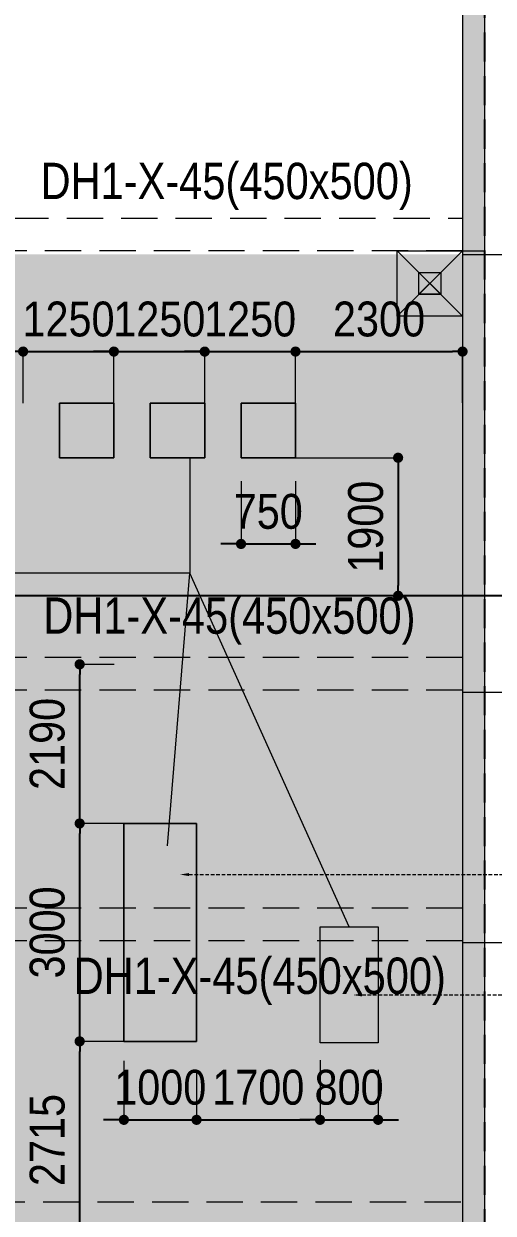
# Model space of a CAD drawing. Header units: millimetres. Extents: x 3718783 to 4027851, y 882487 to 1100782.
# Drawn here: x 3893888 to 3900351, y 932246 to 948620 of the extents above; entities that cross this region are included whole.
import ezdxf
from ezdxf import colors
from ezdxf.entities.mleader import LeaderData, LeaderLine
from ezdxf.enums import TextEntityAlignment as Align
from ezdxf.math import Vec2, Vec3

# ---------------------------------------------------------------- set-up
doc = ezdxf.new("R2010")
doc.units = ezdxf.units.MM
doc.header["$LTSCALE"] = 200
doc.header["$MEASUREMENT"] = 0
for name, pattern in [('CHG_XX_Cot_Ham 1$0$MB_Luoi truc$0$HTT Hidden 21', [3, 2, -1]), ('CHG_XX_Damsan_Ham 1$0$HIDDEN', [0.375, 0.25, -0.125]), ('CHG_XX_Luoi truc$0$MB_Luoi truc$0$Center101', [13, 10, -1, 1, -1]), ('HIDDEN', [0.375, 0.25, -0.125])]:
    doc.linetypes.add(name, pattern=pattern)
doc.layers.get('Defpoints').update_dxf_attribs({"color": 14, "lineweight": 0})
for name, color, linetype, lineweight in [('CHG_XX_Cot_Ham 1$0$Ap0302_PC', 150, 'Continuous', 9), ('CHG_XX_Cot_Ham 1$0$Ap0311_H', 8, 'Continuous', 15), ('CHG_XX_Damsan_Ham 1$0$CHUTO', 51, 'Continuous', 15), ('CHG_XX_Damsan_Ham 1$0$DBAO', 3, 'Continuous', 13), ('CHG_XX_Damsan_Ham 1$0$DGIONG', 4, 'Continuous', 13), ('CHG_XX_Damsan_Ham 1$0$DMo', 254, 'CHG_XX_Damsan_Ham 1$0$HIDDEN', 9), ('CHG_XX_Damsan_Ham 1$0$DTE-MEP-H-SLAB TEXT', 3, 'Continuous', 0), ('CHG_XX_Damsan_Ham 1$0$Star Lo Mo', 5, 'Continuous', 13), ('CHG_XX_Damsan_Ham 1$0$tam cap ram', 8, 'Continuous', 5), ('Dim 200', 1, 'Continuous', 5), ('DMo', 254, 'HIDDEN', 9), ('KTH', 154, 'Continuous', 9), ('STICK', 1, 'Continuous', 9)]:
    doc.layers.add(name, color=color, linetype=linetype, lineweight=lineweight)
for name, color, linetype in [('CHG_XX_Cot_Ham 1$0$MB_Cot ham$0$Concrete Line', 6, 'Continuous'), ('CHG_XX_Cot_Ham 1$0$mb_cot tang 1-3$0$Concrete Line', 6, 'Continuous'), ('CHG_XX_Luoi truc$0$Grid', 34, 'Continuous'), ('CHG_XX_Luoi truc$0$Grid Line', 251, 'CHG_XX_Luoi truc$0$MB_Luoi truc$0$Center101'), ('mb_cot tang 1-3$0$Concrete Line', 6, 'Continuous'), ('TEXT P X', 1, 'Continuous')]:
    doc.layers.add(name, color=color, linetype=linetype)
doc.styles.add('CHG_XX_Damsan_Ham 1$0$MB Ham 1$0$DTE-VN', font='vn_vni.shx', dxfattribs={"width": 0.6})
doc.styles.add('CHG_XX_Damsan_Ham 1$0$MB Ham 1$0$VNI-HelveC', font='VHELVCN_0.TTF')
doc.styles.add('CHG_XX_Luoi truc$0$MB_Luoi truc$0$Grid A-F$0$VNI-HelveCB', font='VHELVCB_0.TTF')
doc.styles.add('MB_Luoi truc$0$Arial_C', font='arial.ttf', dxfattribs={"width": 0.85})
doc.styles.add('TTP-HelCon', font='VHELVCN_0.TTF')
doc.dimstyles.new('200', dxfattribs={"dimscale": 200, "dimtxt": 2.4, "dimasz": 0.7, "dimexe": 0.0003, "dimexo": 0, "dimgap": 1, "dimtad": 1, "dimdec": 0, "dimzin": 12, "dimdsep": 46, "dimtxsty": 'MB_Luoi truc$0$Arial_C', "dimblk": 'MB_Luoi truc$0$_Dot', "dimcen": 0.5, "dimclrd": 256, "dimclre": 8, "dimclrt": 1, "dimadec": 0, "dimazin": 0, "dimtfac": 1, "dimtdec": 0, "dimtix": 1, "dimtmove": 2, "dimatfit": 3, "dimldrblk": 'MB_Luoi truc$0$HTT Arrow 30', "dimfxl": 1, "dimtolj": 1, "dimtzin": 0, "dimlwe": -1, "dimarcsym": 0})
doc.dimstyles.new('TTP-100', dxfattribs={"dimscale": 100, "dimtxt": 5, "dimasz": 1, "dimexe": 1, "dimexo": 0, "dimgap": 0.09, "dimtad": 0, "dimdec": 4, "dimrnd": 1, "dimdsep": 46, "dimtxsty": 'TTP-HelCon', "dimblk": 'Stick', "dimcen": 0.09, "dimdle": 1.5, "dimclrd": 256, "dimclre": 256, "dimclrt": 7, "dimadec": 0, "dimazin": 0, "dimtfac": 1, "dimtdec": 4, "dimtix": 1, "dimtmove": 0, "dimatfit": 3, "dimfxl": 1, "dimtvp": 1, "dimtolj": 1, "dimtzin": 0, "dimlwd": -1, "dimlwe": -1, "dimarcsym": 1})

# ---------------------------------------------------------------- blocks, each defined once
blk = doc.blocks.new('*U403')
at = {"layer": 'CHG_XX_Luoi truc$0$Grid Line'}
blk.add_line((0, 0), (0, 438), dxfattribs=at)
at = {"layer": 'CHG_XX_Luoi truc$0$Grid', "lineweight": -2, "style": 'CHG_XX_Luoi truc$0$MB_Luoi truc$0$Grid A-F$0$VNI-HelveCB'}
for tag, p in [('GRIDSUB', (0, 447)), ('GRID', (0, -9))]:
    blk.add_attdef(tag, text='', height=5, dxfattribs=at).set_placement(p, align=Align.MIDDLE)
blk = doc.blocks.new('CHG_XX_Luoi truc')
at = {"layer": 'CHG_XX_Luoi truc$0$Grid', "xscale": 300.0000000000013, "yscale": 300.0000000000013, "zscale": 300.0000000000013, "rotation": 90}
blk.add_blockref('*U403', (110702.9190684836, 22699.99999999988), dxfattribs=at)
blk = doc.blocks.new('CHG_XX_Cot_Ham 1')
at = {"layer": 'CHG_XX_Cot_Ham 1$0$Ap0311_H'}
h = blk.add_hatch(color=256, dxfattribs=at)
h.dxf.hatch_style = 1
h.paths.add_polyline_path([(99639.23287841771, 163399.9999999999), (-10900, 163399.9999999999), (-10900, 85450), (-300, 85450), (-300, 84049.99999999988), (32350, 84049.99999999988), (32350, -9000.000000000233), (103575.5055492506, -9000.000000000233), (106050.0000002426, -6022.008228120976), (106050.0000002426, 158254.2985184443)])
h.paths.add_polyline_path([(99533.72504615784, 163099.9999999999), (105750.0000002426, 158110.4106680002), (105750.0000330645, 90450.00000661294), (105650.0000330645, 90450.0000066126), (105650.000000366, 90450.00000590149), (105750.000000366, 90450.00000590149), (105750.0000002426, 13849.99905764812), (105750.0000002426, 13825.85800000001), (105750.0000002426, -5913.634390204097), (103434.7329451139, -8700.000000000466), (93600, -8700), (32650, -8700), (32650, 84350), (0, 84349.99999999988), (0, 85750), (-10600, 85750), (-10600, 163099.9999999999), (93600, 163099.9999999999)], flags=16)
at = {"layer": 'CHG_XX_Cot_Ham 1$0$Ap0302_PC'}
blk.add_lwpolyline([(32350, 84049.99999999965), (-300, 84049.99999999965), (-300, 85449.99999999977), (-10900, 85449.99999999977), (-10900, 163399.9999999999), (99639.23287841771, 163399.9999999999), (106050.0000002426, 158254.2985184441), (106050.0000002426, -6022.008228121209), (103575.5055492506, -9000.000000000466), (32350, -9000.000000000466)], close=True, dxfattribs=at)
blk.add_lwpolyline([(105750.0000002426, 90443.985), (105750.0000002426, -5913.634390204097), (103434.7329451139, -8700.000000000466), (32650, -8700.000000000466), (32650, 84349.99999999965), (0, 84349.99999999965), (0, 85749.99999999977), (-10600, 85749.99999999977), (-10600, 163099.9999999999), (99533.72504615784, 163099.9999999999), (105750.0000002426, 158110.410668), (105750.0000002426, 127475.935)], dxfattribs=at)
at = {"layer": 'CHG_XX_Cot_Ham 1$0$MB_Cot ham$0$Concrete Line', "linetype": 'CHG_XX_Cot_Ham 1$0$MB_Luoi truc$0$HTT Hidden 21'}
blk.add_lwpolyline([(99639.23287841771, 163399.9999999999), (106050.0000001197, 158254.298518543), (106050.0000001197, -6022.008228269173), (103575.5055492502, -9000.000000000233), (32350, -9000.000000000233), (32350, 84049.99999999965), (-300, 84049.99999999965), (-300, 85449.99999999977), (-10900, 85449.99999999977), (-10900, 163399.9999999999)], close=True, dxfattribs=at)
at = {"layer": 'CHG_XX_Cot_Ham 1$0$mb_cot tang 1-3$0$Concrete Line'}
blk.add_blockref('CHG_XX_Luoi truc', (0, 0), dxfattribs=at)
blk = doc.blocks.new('CHG_XX_Damsan_Ham 1$0$ArchStaire')
at = {"layer": 'CHG_XX_Damsan_Ham 1$0$tam cap ram'}
for p, q in [((88699.973412261, -115699.6157697978, -1.827837921394194e-09), (87950.13394722194, -115699.6157697978, -1.827837921394194e-09)), ((87950.13394722194, -115699.6157697978, -1.827837921394194e-09), (87950.13394722194, -116449.317912024, -1.827837921394194e-09)), ((88699.973412261, -116449.317912024, -1.827837921394194e-09), (88699.973412261, -115699.6157697978, -1.827837921394194e-09)), ((89949.973412261, -115699.6157697978, -1.827837921394194e-09), (89200.13394722191, -115699.6157697978, -1.827837921394194e-09)), ((89200.13394722191, -115699.6157697978, -1.827837921394194e-09), (89200.13394722191, -116449.317912024, -1.827837921394194e-09)), ((89949.973412261, -116449.317912024, -1.827837921394194e-09), (89949.973412261, -115699.6157697978, -1.827837921394194e-09)), ((91199.97341226102, -115699.6157697978, -1.827837921394194e-09), (90450.13394722194, -115699.6157697978, -1.827837921394194e-09)), ((90450.13394722194, -115699.6157697978, -1.827837921394194e-09), (90450.13394722194, -116449.317912024, -1.827837921394194e-09)), ((91199.97341226102, -116449.317912024, -1.827837921394194e-09), (91199.97341226102, -115699.6157697978, -1.827837921394194e-09)), ((87950.13394722194, -116449.317912024, -1.827837921394194e-09), (88699.973412261, -116449.317912024, -1.827837921394194e-09)), ((89200.13394722191, -116449.317912024, -1.827837921394194e-09), (89949.973412261, -116449.317912024, -1.827837921394194e-09)), ((90450.13394722194, -116449.317912024, -1.827837921394194e-09), (91199.97341226102, -116449.317912024, -1.827837921394194e-09))]:
    blk.add_line(p, q, dxfattribs=at)
for points in [[(88837.77011508975, -124484.5962917382), (89837.77011508975, -124484.5962917382), (89837.77011508975, -121484.5962917382), (88837.77011508975, -121484.5962917382)], [(91537.77011508975, -122906.7813409862), (92337.77011508975, -122906.7813409862), (92337.77011508975, -124506.7813409862), (91537.77011508975, -124506.7813409862)]]:
    blk.add_lwpolyline(points, close=True, dxfattribs=at)
at = {"layer": 'CHG_XX_Damsan_Ham 1$0$tam cap ram', "style": 'CHG_XX_Damsan_Ham 1$0$MB Ham 1$0$VNI-HelveC'}
blk.add_attdef('OPENING', text='', height=100, dxfattribs=at).set_placement((65549.99839084085, -45776.93334411657), align=Align.MIDDLE_CENTER)
blk = doc.blocks.new('Stick')
at = {"layer": 'STICK'}
h = blk.add_hatch(color=256, dxfattribs=at)
edge = h.paths.add_edge_path()
edge.add_line((0.3, 0.5000000000000001), (-0.5000000000000002, -0.2999999999999999))
edge.add_arc((-0.4000000000000002, -0.4), 0.1414213562373096, 135, 315)
edge.add_line((-0.3000000000000002, -0.5000000000000001), (0.5000000000000001, 0.3))
edge.add_arc((0.4000000000000001, 0.4000000000000001), 0.1414213562373095, 314.9999999999999, 494.9999999999999)
blk.add_line((1, 0), (-1, 1.224646799147353e-16), dxfattribs=at)
blk.add_lwpolyline([(0.3, 0.5000000000000001), (-0.5000000000000002, -0.3, 0.9999999999999999), (-0.3000000000000002, -0.5000000000000001), (0.5000000000000001, 0.3, 0.9999999999999999), (0.3000000000000002, 0.5000000000000002, 0.9999999999999999)], format="xyb", dxfattribs=at)
blk = doc.blocks.new('MB_Luoi truc$0$_Dot')
at = {"color": 0, "linetype": 'ByBlock', "lineweight": -2}
blk.add_line((-0.5, 0), (-1, 0), dxfattribs=at)
at = {"color": 0, "linetype": 'ByBlock', "const_width": 0.5}
blk.add_lwpolyline([(-0.25, 0, 1), (0.25, 0, 1)], format="xyb", close=True, dxfattribs=at)
blk = doc.blocks.new('*D140')
at = {"layer": 'Defpoints', "color": 0, "transparency": 16777216}
for p in [(3895128.626041447, 944107.1888712617, -1.827837921394194e-09), (3893878.626041447, 943396.0950223971, -3.655675842788387e-09), (3895128.626041447, 943396.0950223965, -3.655675842788387e-09)]:
    blk.add_point(p, dxfattribs=at)
at = {"layer": 'Dim 200', "lineweight": -2, "transparency": 16777216}
for p, q in [((3893738.626041447, 944107.1888712617, -1.827837921394194e-09), (3893598.626041447, 944107.1888712617, -1.827837921394194e-09)), ((3893878.626041447, 944107.1888712617, -1.827837921394194e-09), (3895128.626041447, 944107.1888712617, -1.827837921394194e-09)), ((3895268.626041447, 944107.1888712617, -1.827837921394194e-09), (3895408.626041447, 944107.1888712617, -1.827837921394194e-09))]:
    blk.add_line(p, q, dxfattribs=at)
at = {"layer": 'Dim 200', "color": 8, "transparency": 16777216}
for p, q in [((3893878.626041447, 943396.0950223971, -1.827837921394194e-09), (3893878.626041447, 944107.2488712617, -1.827837921394194e-09)), ((3895128.626041447, 943396.0950223965, -1.827837921394194e-09), (3895128.626041447, 944107.2488712617, -1.827837921394194e-09))]:
    blk.add_line(p, q, dxfattribs=at)
at = {"layer": 'Dim 200', "lineweight": -2, "transparency": 16777216, "xscale": 140, "yscale": 140, "zscale": 140}
blk.add_blockref('MB_Luoi truc$0$_Dot', (3893878.626041447, 944107.1888712617, -1.827837921394194e-09), dxfattribs=at)
at = {"layer": 'Dim 200', "lineweight": -2, "transparency": 16777216, "xscale": 140, "yscale": 140, "zscale": 140, "rotation": 180}
blk.add_blockref('MB_Luoi truc$0$_Dot', (3895128.626041447, 944107.1888712617, -1.827837921394194e-09), dxfattribs=at)
at = {"layer": 'Dim 200', "color": 1, "transparency": 16777216, "insert": (3894503.626041447, 944552.263905368, -1.827837921394194e-09), "char_height": 480, "attachment_point": 5, "style": 'MB_Luoi truc$0$Arial_C'}
blk.add_mtext('\\A1;1250', dxfattribs=at)
blk = doc.blocks.new('MB_Luoi truc$0$HTT Arrow 30')
blk.add_hatch(color=256).paths.add_polyline_path([(-2.5, 0.3750000000000002), (-2.5, -0.3749999999999998), (0, 0)])
at = {"color": 0, "linetype": 'ByBlock', "lineweight": -2}
for p, q in [((0, 0), (-2.5, 0.3750000000000002)), ((-2.5, -0.3749999999999998), (-2.5, 0.3750000000000002)), ((0, 0), (-2.5, -0.3749999999999998))]:
    blk.add_line(p, q, dxfattribs=at)
blk = doc.blocks.new('*D141')
at = {"layer": 'Defpoints', "color": 0, "transparency": 16777216}
for p in [(3896378.626041447, 944107.1888712617, -1.827837921394194e-09), (3895128.626041447, 943396.0950223965, -3.655675842788387e-09), (3896378.626041447, 943396.0950223963, -3.655675842788387e-09)]:
    blk.add_point(p, dxfattribs=at)
at = {"layer": 'Dim 200', "lineweight": -2, "transparency": 16777216}
for p, q in [((3894988.626041447, 944107.1888712617, -1.827837921394194e-09), (3894848.626041447, 944107.1888712617, -1.827837921394194e-09)), ((3895128.626041447, 944107.1888712617, -1.827837921394194e-09), (3896378.626041447, 944107.1888712617, -1.827837921394194e-09)), ((3896518.626041447, 944107.1888712617, -1.827837921394194e-09), (3896658.626041447, 944107.1888712617, -1.827837921394194e-09))]:
    blk.add_line(p, q, dxfattribs=at)
at = {"layer": 'Dim 200', "color": 8, "transparency": 16777216}
for p, q in [((3895128.626041447, 943396.0950223965, -1.827837921394194e-09), (3895128.626041447, 944107.2488712617, -1.827837921394194e-09)), ((3896378.626041447, 943396.0950223963, -1.827837921394194e-09), (3896378.626041447, 944107.2488712617, -1.827837921394194e-09))]:
    blk.add_line(p, q, dxfattribs=at)
at = {"layer": 'Dim 200', "lineweight": -2, "transparency": 16777216, "xscale": 140, "yscale": 140, "zscale": 140}
blk.add_blockref('MB_Luoi truc$0$_Dot', (3895128.626041447, 944107.1888712617, -1.827837921394194e-09), dxfattribs=at)
at = {"layer": 'Dim 200', "lineweight": -2, "transparency": 16777216, "xscale": 140, "yscale": 140, "zscale": 140, "rotation": 180}
blk.add_blockref('MB_Luoi truc$0$_Dot', (3896378.626041447, 944107.1888712617, -1.827837921394194e-09), dxfattribs=at)
at = {"layer": 'Dim 200', "color": 1, "transparency": 16777216, "insert": (3895753.626041447, 944552.263905368, -1.827837921394194e-09), "char_height": 480, "attachment_point": 5, "style": 'MB_Luoi truc$0$Arial_C'}
blk.add_mtext('\\A1;1250', dxfattribs=at)
blk = doc.blocks.new('*D142')
at = {"layer": 'Defpoints', "color": 0, "transparency": 16777216}
for p in [(3897628.626041447, 944107.1888712617, -1.827837921394194e-09), (3896378.626041447, 943396.0950223963, -3.655675842788387e-09), (3897628.626041447, 943396.0950223962, -3.655675842788387e-09)]:
    blk.add_point(p, dxfattribs=at)
at = {"layer": 'Dim 200', "lineweight": -2, "transparency": 16777216}
for p, q in [((3896238.626041447, 944107.1888712617, -1.827837921394194e-09), (3896098.626041447, 944107.1888712617, -1.827837921394194e-09)), ((3896378.626041447, 944107.1888712617, -1.827837921394194e-09), (3897628.626041447, 944107.1888712617, -1.827837921394194e-09)), ((3897768.626041447, 944107.1888712617, -1.827837921394194e-09), (3897908.626041447, 944107.1888712617, -1.827837921394194e-09))]:
    blk.add_line(p, q, dxfattribs=at)
at = {"layer": 'Dim 200', "color": 8, "transparency": 16777216}
for p, q in [((3896378.626041447, 943396.0950223963, -1.827837921394194e-09), (3896378.626041447, 944107.2488712617, -1.827837921394194e-09)), ((3897628.626041447, 943396.0950223962, -1.827837921394194e-09), (3897628.626041447, 944107.2488712617, -1.827837921394194e-09))]:
    blk.add_line(p, q, dxfattribs=at)
at = {"layer": 'Dim 200', "lineweight": -2, "transparency": 16777216, "xscale": 140, "yscale": 140, "zscale": 140}
blk.add_blockref('MB_Luoi truc$0$_Dot', (3896378.626041447, 944107.1888712617, -1.827837921394194e-09), dxfattribs=at)
at = {"layer": 'Dim 200', "lineweight": -2, "transparency": 16777216, "xscale": 140, "yscale": 140, "zscale": 140, "rotation": 180}
blk.add_blockref('MB_Luoi truc$0$_Dot', (3897628.626041447, 944107.1888712617, -1.827837921394194e-09), dxfattribs=at)
at = {"layer": 'Dim 200', "color": 1, "transparency": 16777216, "insert": (3897003.626041447, 944552.263905368, -1.827837921394194e-09), "char_height": 480, "attachment_point": 5, "style": 'MB_Luoi truc$0$Arial_C'}
blk.add_mtext('\\A1;1250', dxfattribs=at)
blk = doc.blocks.new('*D143')
at = {"layer": 'Defpoints', "color": 0, "transparency": 16777216}
for p in [(3899928.651020262, 944107.1888712617, -1.827837921394194e-09), (3897628.626041447, 943396.0950223962, -3.655675842788387e-09), (3899928.651020262, 943401.3258712617)]:
    blk.add_point(p, dxfattribs=at)
at = {"layer": 'Dim 200', "color": 8, "transparency": 16777216}
for p, q in [((3897628.626041447, 943396.0950223962, -1.827837921394194e-09), (3897628.626041447, 944107.2488712617, -1.827837921394194e-09)), ((3899928.651020262, 943401.3258712617, -1.827837921394194e-09), (3899928.651020262, 944107.2488712617, -1.827837921394194e-09))]:
    blk.add_line(p, q, dxfattribs=at)
at = {"layer": 'Dim 200', "lineweight": -2, "transparency": 16777216}
blk.add_line((3897768.626041447, 944107.1888712617, -1.827837921394194e-09), (3899788.651020262, 944107.1888712617, -1.827837921394194e-09), dxfattribs=at)
at = {"layer": 'Dim 200', "lineweight": -2, "transparency": 16777216, "xscale": 140, "yscale": 140, "zscale": 140, "rotation": 180}
blk.add_blockref('MB_Luoi truc$0$_Dot', (3897628.626041447, 944107.1888712617, -1.827837921394194e-09), dxfattribs=at)
at = {"layer": 'Dim 200', "lineweight": -2, "transparency": 16777216, "xscale": 140, "yscale": 140, "zscale": 140}
blk.add_blockref('MB_Luoi truc$0$_Dot', (3899928.651020262, 944107.1888712617, -1.827837921394194e-09), dxfattribs=at)
at = {"layer": 'Dim 200', "color": 1, "transparency": 16777216, "insert": (3898778.638530855, 944552.4276161457, -1.827837921394194e-09), "char_height": 480, "attachment_point": 5, "style": 'MB_Luoi truc$0$Arial_C'}
blk.add_mtext('\\A1;2300', dxfattribs=at)
blk = doc.blocks.new('*D144')
at = {"layer": 'Defpoints', "color": 0, "transparency": 16777216}
for p in [(3897628.626041449, 942646.0032664537, -1.827837921394194e-09), (3898114.442500002, 940745.7107921955), (3899041.326000005, 940745.7107921955)]:
    blk.add_point(p, dxfattribs=at)
at = {"layer": 'Dim 200', "color": 8, "transparency": 16777216}
for p, q in [((3897628.626041449, 942646.0032664537), (3899041.386000006, 942646.0032664537)), ((3898114.442500002, 940745.7107921955), (3899041.386000006, 940745.7107921955))]:
    blk.add_line(p, q, dxfattribs=at)
at = {"layer": 'Dim 200', "lineweight": -2, "transparency": 16777216}
blk.add_line((3899041.326000005, 942506.0032664537), (3899041.326000005, 940885.7107921955), dxfattribs=at)
at = {"layer": 'Dim 200', "lineweight": -2, "transparency": 16777216, "xscale": 140, "yscale": 140, "zscale": 140}
for p, rotation in [((3899041.326000005, 942646.0032664537), 90), ((3899041.326000005, 940745.7107921955), 270)]:
    blk.add_blockref('MB_Luoi truc$0$_Dot', p, dxfattribs=dict(at, rotation=rotation))
at = {"layer": 'Dim 200', "color": 1, "transparency": 16777216, "insert": (3898596.250965898, 941695.8570293233), "char_height": 480, "attachment_point": 5, "rotation": 90, "style": 'MB_Luoi truc$0$Arial_C'}
blk.add_mtext('\\A1;1900', dxfattribs=at)
blk = doc.blocks.new('*D145')
at = {"layer": 'Defpoints', "color": 0, "transparency": 16777216}
for p in [(3895266.422744276, 934343.246502338), (3896266.422744276, 934221.5439587192), (3896266.422744276, 933531.3938905065)]:
    blk.add_point(p, dxfattribs=at)
at = {"layer": 'Dim 200', "color": 8, "transparency": 16777216}
for p, q in [((3895266.422744276, 934343.246502338), (3895266.422744276, 933531.3338905064)), ((3896266.422744276, 934221.5439587192), (3896266.422744276, 933531.3338905064))]:
    blk.add_line(p, q, dxfattribs=at)
at = {"layer": 'Dim 200', "lineweight": -2, "transparency": 16777216}
for p, q in [((3895126.422744276, 933531.3938905065), (3894986.422744276, 933531.3938905065)), ((3895266.422744276, 933531.3938905065), (3896266.422744276, 933531.3938905065)), ((3896406.422744276, 933531.3938905065), (3896546.422744276, 933531.3938905065))]:
    blk.add_line(p, q, dxfattribs=at)
at = {"layer": 'Dim 200', "lineweight": -2, "transparency": 16777216, "xscale": 140, "yscale": 140, "zscale": 140}
blk.add_blockref('MB_Luoi truc$0$_Dot', (3895266.422744276, 933531.3938905065), dxfattribs=at)
at = {"layer": 'Dim 200', "lineweight": -2, "transparency": 16777216, "xscale": 140, "yscale": 140, "zscale": 140, "rotation": 180}
blk.add_blockref('MB_Luoi truc$0$_Dot', (3896266.422744276, 933531.3938905065), dxfattribs=at)
at = {"layer": 'Dim 200', "color": 1, "transparency": 16777216, "insert": (3895766.422744276, 933976.4689246129), "char_height": 480, "attachment_point": 5, "style": 'MB_Luoi truc$0$Arial_C'}
blk.add_mtext('\\A1;1000', dxfattribs=at)
blk = doc.blocks.new('*D146')
at = {"layer": 'Defpoints', "color": 0, "transparency": 16777216}
for p in [(3894657.194500008, 934611.1145004572), (3895266.422744278, 934611.1145004572), (3895133.965611152, 931895.7107887283)]:
    blk.add_point(p, dxfattribs=at)
at = {"layer": 'Dim 200', "color": 8, "transparency": 16777216}
for p, q in [((3895266.422744278, 934611.1145004572), (3894657.134500008, 934611.1145004572)), ((3895133.965611152, 931895.7107887283), (3894657.134500008, 931895.7107887283))]:
    blk.add_line(p, q, dxfattribs=at)
at = {"layer": 'Dim 200', "lineweight": -2, "transparency": 16777216}
blk.add_line((3894657.194500008, 932035.7107887283), (3894657.194500008, 934471.1145004572), dxfattribs=at)
at = {"layer": 'Dim 200', "lineweight": -2, "transparency": 16777216, "xscale": 140, "yscale": 140, "zscale": 140}
for p, rotation in [((3894657.194500008, 934611.1145004572), 90), ((3894657.194500008, 931895.7107887283), 270)]:
    blk.add_blockref('MB_Luoi truc$0$_Dot', p, dxfattribs=dict(at, rotation=rotation))
at = {"layer": 'Dim 200', "color": 1, "transparency": 16777216, "insert": (3894212.119465901, 933253.4126445914), "char_height": 480, "attachment_point": 5, "rotation": 90, "style": 'MB_Luoi truc$0$Arial_C'}
blk.add_mtext('\\A1;2715', dxfattribs=at)
blk = doc.blocks.new('*D147')
at = {"layer": 'Defpoints', "color": 0, "transparency": 16777216}
for p in [(3894657.194500008, 937611.1145004572), (3895266.422744278, 937611.1145004572), (3895266.422744278, 934611.1145004572)]:
    blk.add_point(p, dxfattribs=at)
at = {"layer": 'Dim 200', "color": 8, "transparency": 16777216}
for p, q in [((3895266.422744278, 937611.1145004572), (3894657.134500008, 937611.1145004572)), ((3895266.422744278, 934611.1145004572), (3894657.134500008, 934611.1145004572))]:
    blk.add_line(p, q, dxfattribs=at)
at = {"layer": 'Dim 200', "lineweight": -2, "transparency": 16777216}
blk.add_line((3894657.194500008, 934751.1145004572), (3894657.194500008, 937471.1145004572), dxfattribs=at)
at = {"layer": 'Dim 200', "lineweight": -2, "transparency": 16777216, "xscale": 140, "yscale": 140, "zscale": 140}
for p, rotation in [((3894657.194500008, 937611.1145004572), 90), ((3894657.194500008, 934611.1145004572), 270)]:
    blk.add_blockref('MB_Luoi truc$0$_Dot', p, dxfattribs=dict(at, rotation=rotation))
at = {"layer": 'Dim 200', "color": 1, "transparency": 16777216, "insert": (3894211.955755123, 936111.1145004559), "char_height": 480, "attachment_point": 5, "rotation": 90, "style": 'MB_Luoi truc$0$Arial_C'}
blk.add_mtext('\\A1;3000', dxfattribs=at)
blk = doc.blocks.new('*D148')
at = {"layer": 'Defpoints', "color": 0, "transparency": 16777216}
for p in [(3894657.194500006, 939801.5367045478), (3895133.965611152, 939801.5367045478), (3895266.422744278, 937611.1145004572)]:
    blk.add_point(p, dxfattribs=at)
at = {"layer": 'Dim 200', "color": 8, "transparency": 16777216}
for p, q in [((3895133.965611152, 939801.5367045478), (3894657.134500006, 939801.5367045478)), ((3895266.422744278, 937611.1145004572), (3894657.134500006, 937611.1145004572))]:
    blk.add_line(p, q, dxfattribs=at)
at = {"layer": 'Dim 200', "lineweight": -2, "transparency": 16777216}
blk.add_line((3894657.194500006, 937751.1145004572), (3894657.194500006, 939661.5367045478), dxfattribs=at)
at = {"layer": 'Dim 200', "lineweight": -2, "transparency": 16777216, "xscale": 140, "yscale": 140, "zscale": 140}
for p, rotation in [((3894657.194500006, 939801.5367045478), 90), ((3894657.194500006, 937611.1145004572), 270)]:
    blk.add_blockref('MB_Luoi truc$0$_Dot', p, dxfattribs=dict(at, rotation=rotation))
at = {"layer": 'Dim 200', "color": 1, "transparency": 16777216, "insert": (3894212.119465899, 938706.3256025012), "char_height": 480, "attachment_point": 5, "rotation": 90, "style": 'MB_Luoi truc$0$Arial_C'}
blk.add_mtext('\\A1;2190', dxfattribs=at)
blk = doc.blocks.new('*D149')
at = {"layer": 'Defpoints', "color": 0, "transparency": 16777216}
for p in [(3896878.786576408, 942324.3587066473, -1.827837921394194e-09), (3897628.626041447, 942324.3587066473, -1.827837921394194e-09), (3897628.626041447, 941459.2538114558)]:
    blk.add_point(p, dxfattribs=at)
at = {"layer": 'Dim 200', "color": 8, "transparency": 16777216}
for p, q in [((3896878.786576408, 942324.3587066473), (3896878.786576408, 941459.1938114557)), ((3897628.626041447, 942324.3587066473), (3897628.626041447, 941459.1938114557))]:
    blk.add_line(p, q, dxfattribs=at)
at = {"layer": 'Dim 200', "lineweight": -2, "transparency": 16777216}
for p, q in [((3896738.786576408, 941459.2538114558), (3896598.786576408, 941459.2538114558)), ((3896878.786576408, 941459.2538114558), (3897628.626041447, 941459.2538114558)), ((3897768.626041447, 941459.2538114558), (3897908.626041447, 941459.2538114558))]:
    blk.add_line(p, q, dxfattribs=at)
at = {"layer": 'Dim 200', "lineweight": -2, "transparency": 16777216, "xscale": 140, "yscale": 140, "zscale": 140}
blk.add_blockref('MB_Luoi truc$0$_Dot', (3896878.786576408, 941459.2538114558), dxfattribs=at)
at = {"layer": 'Dim 200', "lineweight": -2, "transparency": 16777216, "xscale": 140, "yscale": 140, "zscale": 140, "rotation": 180}
blk.add_blockref('MB_Luoi truc$0$_Dot', (3897628.626041447, 941459.2538114558), dxfattribs=at)
at = {"layer": 'Dim 200', "color": 1, "transparency": 16777216, "insert": (3897253.706308928, 941904.3288455622), "char_height": 480, "attachment_point": 5, "style": 'MB_Luoi truc$0$Arial_C'}
blk.add_mtext('\\A1;750', dxfattribs=at)
blk = doc.blocks.new('*D238')
at = {"layer": 'Defpoints', "color": 0, "transparency": 16777216}
for p in [(3899928.64745009, 935970.7110376204), (3902033.916500004, 935970.7110376204), (3899928.649072892, 931895.7098498445)]:
    blk.add_point(p, dxfattribs=at)
at = {"layer": 'Dim 200', "color": 8, "transparency": 16777216}
for p, q in [((3899928.64745009, 935970.7110376204), (3902033.976500004, 935970.7110376204)), ((3899928.649072892, 931895.7098498445), (3902033.976500004, 931895.7098498445))]:
    blk.add_line(p, q, dxfattribs=at)
at = {"layer": 'Dim 200', "lineweight": -2, "transparency": 16777216}
blk.add_line((3902033.916500004, 932035.7098498445), (3902033.916500004, 935830.7110376204), dxfattribs=at)
at = {"layer": 'Dim 200', "lineweight": -2, "transparency": 16777216, "xscale": 140, "yscale": 140, "zscale": 140}
for p, rotation in [((3902033.916500004, 935970.7110376204), 90), ((3902033.916500004, 931895.7098498445), 270)]:
    blk.add_blockref('MB_Luoi truc$0$_Dot', p, dxfattribs=dict(at, rotation=rotation))
at = {"layer": 'Dim 200', "color": 1, "transparency": 16777216, "insert": (3901588.841465896, 933933.2104437312), "char_height": 480, "attachment_point": 5, "rotation": 90, "style": 'MB_Luoi truc$0$Arial_C'}
blk.add_mtext('\\A1;4075', dxfattribs=at)
blk = doc.blocks.new('*D239')
at = {"layer": 'Defpoints', "color": 0, "transparency": 16777216}
for p in [(3899928.651020265, 939420.7110376204), (3902033.916500004, 939420.7110376204), (3899928.64745009, 935970.7110376204)]:
    blk.add_point(p, dxfattribs=at)
at = {"layer": 'Dim 200', "color": 8, "transparency": 16777216}
for p, q in [((3899928.651020265, 939420.7110376204), (3902033.976500004, 939420.7110376204)), ((3899928.64745009, 935970.7110376204), (3902033.976500004, 935970.7110376204))]:
    blk.add_line(p, q, dxfattribs=at)
at = {"layer": 'Dim 200', "lineweight": -2, "transparency": 16777216}
blk.add_line((3902033.916500004, 936110.7110376204), (3902033.916500004, 939280.7110376204), dxfattribs=at)
at = {"layer": 'Dim 200', "lineweight": -2, "transparency": 16777216, "xscale": 140, "yscale": 140, "zscale": 140}
for p, rotation in [((3902033.916500004, 939420.7110376204), 90), ((3902033.916500004, 935970.7110376204), 270)]:
    blk.add_blockref('MB_Luoi truc$0$_Dot', p, dxfattribs=dict(at, rotation=rotation))
at = {"layer": 'Dim 200', "color": 1, "transparency": 16777216, "insert": (3901588.677755119, 937695.7110376192), "char_height": 480, "attachment_point": 5, "rotation": 90, "style": 'MB_Luoi truc$0$Arial_C'}
blk.add_mtext('\\A1;3450', dxfattribs=at)
blk = doc.blocks.new('*D240')
at = {"layer": 'Defpoints', "color": 0, "transparency": 16777216}
for p in [(3899928.651020264, 940745.7107921955), (3902033.916500004, 940745.7107921955), (3899928.651020265, 939420.7110376204)]:
    blk.add_point(p, dxfattribs=at)
at = {"layer": 'Dim 200', "lineweight": -2, "transparency": 16777216}
for p, q in [((3902033.916500004, 940885.7107921955), (3902033.916500004, 941025.7107921955)), ((3902033.916500004, 939420.7110376204), (3902033.916500004, 940745.7107921955)), ((3902033.916500004, 939280.7110376204), (3902033.916500004, 939140.7110376204))]:
    blk.add_line(p, q, dxfattribs=at)
at = {"layer": 'Dim 200', "color": 8, "transparency": 16777216}
for p, q in [((3899928.651020264, 940745.7107921955), (3902033.976500004, 940745.7107921955)), ((3899928.651020265, 939420.7110376204), (3902033.976500004, 939420.7110376204))]:
    blk.add_line(p, q, dxfattribs=at)
at = {"layer": 'Dim 200', "lineweight": -2, "transparency": 16777216, "xscale": 140, "yscale": 140, "zscale": 140}
for p, rotation in [((3902033.916500004, 940745.7107921955), 270), ((3902033.916500004, 939420.7110376204), 90)]:
    blk.add_blockref('MB_Luoi truc$0$_Dot', p, dxfattribs=dict(at, rotation=rotation))
at = {"layer": 'Dim 200', "color": 1, "transparency": 16777216, "insert": (3901588.677755119, 940083.2109149067), "char_height": 480, "attachment_point": 5, "rotation": 90, "style": 'MB_Luoi truc$0$Arial_C'}
blk.add_mtext('\\A1;1325', dxfattribs=at)
blk = doc.blocks.new('*D241')
at = {"layer": 'Defpoints', "color": 0, "transparency": 16777216}
for p in [(3899928.651020265, 945445.710651995), (3902033.916500004, 945445.710651995), (3899928.651020264, 940745.7107921955)]:
    blk.add_point(p, dxfattribs=at)
at = {"layer": 'Dim 200', "color": 8, "transparency": 16777216}
for p, q in [((3899928.651020265, 945445.710651995), (3902033.976500004, 945445.710651995)), ((3899928.651020264, 940745.7107921955), (3902033.976500004, 940745.7107921955))]:
    blk.add_line(p, q, dxfattribs=at)
at = {"layer": 'Dim 200', "lineweight": -2, "transparency": 16777216}
blk.add_line((3902033.916500004, 940885.7107921955), (3902033.916500004, 945305.710651995), dxfattribs=at)
at = {"layer": 'Dim 200', "lineweight": -2, "transparency": 16777216, "xscale": 140, "yscale": 140, "zscale": 140}
for p, rotation in [((3902033.916500004, 945445.710651995), 90), ((3902033.916500004, 940745.7107921955), 270)]:
    blk.add_blockref('MB_Luoi truc$0$_Dot', p, dxfattribs=dict(at, rotation=rotation))
at = {"layer": 'Dim 200', "color": 1, "transparency": 16777216, "insert": (3901588.841465896, 943095.7107220939), "char_height": 480, "attachment_point": 5, "rotation": 90, "style": 'MB_Luoi truc$0$Arial_C'}
blk.add_mtext('\\A1;4700', dxfattribs=at)
blk = doc.blocks.new('*D242')
at = {"layer": 'Defpoints', "color": 0, "transparency": 16777216}
for p in [(3899928.651020264, 950395.7107914197), (3902033.916500004, 950395.7107914197), (3899928.651020265, 945445.710651995)]:
    blk.add_point(p, dxfattribs=at)
at = {"layer": 'Dim 200', "color": 8, "transparency": 16777216}
for p, q in [((3899928.651020264, 950395.7107914197), (3902033.976500004, 950395.7107914197)), ((3899928.651020265, 945445.710651995), (3902033.976500004, 945445.710651995))]:
    blk.add_line(p, q, dxfattribs=at)
at = {"layer": 'Dim 200', "lineweight": -2, "transparency": 16777216}
blk.add_line((3902033.916500004, 945585.710651995), (3902033.916500004, 950255.7107914197), dxfattribs=at)
at = {"layer": 'Dim 200', "lineweight": -2, "transparency": 16777216, "xscale": 140, "yscale": 140, "zscale": 140}
for p, rotation in [((3902033.916500004, 950395.7107914197), 90), ((3902033.916500004, 945445.710651995), 270)]:
    blk.add_blockref('MB_Luoi truc$0$_Dot', p, dxfattribs=dict(at, rotation=rotation))
at = {"layer": 'Dim 200', "color": 1, "transparency": 16777216, "insert": (3901588.841465896, 947920.710721706), "char_height": 480, "attachment_point": 5, "rotation": 90, "style": 'MB_Luoi truc$0$Arial_C'}
blk.add_mtext('\\A1;4950', dxfattribs=at)
blk = doc.blocks.new('*D329')
at = {"layer": 'Defpoints', "color": 0, "transparency": 16777216}
for p in [(3897966.422744276, 934354.0440530947), (3896266.422744276, 934221.5439587192), (3897966.422744276, 933531.3938905065)]:
    blk.add_point(p, dxfattribs=at)
at = {"layer": 'Dim 200', "color": 8, "transparency": 16777216}
for p, q in [((3897966.422744276, 934354.0440530947), (3897966.422744276, 933531.3338905064)), ((3896266.422744276, 934221.5439587192), (3896266.422744276, 933531.3338905064))]:
    blk.add_line(p, q, dxfattribs=at)
at = {"layer": 'Dim 200', "lineweight": -2, "transparency": 16777216}
blk.add_line((3896406.422744276, 933531.3938905065), (3897826.422744276, 933531.3938905065), dxfattribs=at)
at = {"layer": 'Dim 200', "lineweight": -2, "transparency": 16777216, "xscale": 140, "yscale": 140, "zscale": 140, "rotation": 180}
blk.add_blockref('MB_Luoi truc$0$_Dot', (3896266.422744276, 933531.3938905065), dxfattribs=at)
at = {"layer": 'Dim 200', "lineweight": -2, "transparency": 16777216, "xscale": 140, "yscale": 140, "zscale": 140}
blk.add_blockref('MB_Luoi truc$0$_Dot', (3897966.422744276, 933531.3938905065), dxfattribs=at)
at = {"layer": 'Dim 200', "color": 1, "transparency": 16777216, "insert": (3897116.422744276, 933976.4689246129), "char_height": 480, "attachment_point": 5, "style": 'MB_Luoi truc$0$Arial_C'}
blk.add_mtext('\\A1;1700', dxfattribs=at)
blk = doc.blocks.new('*D330')
at = {"layer": 'Defpoints', "color": 0, "transparency": 16777216}
for p in [(3897966.422744276, 934354.0440530947), (3898766.422744276, 934221.5439587192), (3898766.422744276, 933531.3938905065)]:
    blk.add_point(p, dxfattribs=at)
at = {"layer": 'Dim 200', "color": 8, "transparency": 16777216}
for p, q in [((3897966.422744276, 934354.0440530947), (3897966.422744276, 933531.3338905064)), ((3898766.422744276, 934221.5439587192), (3898766.422744276, 933531.3338905064))]:
    blk.add_line(p, q, dxfattribs=at)
at = {"layer": 'Dim 200', "lineweight": -2, "transparency": 16777216}
for p, q in [((3897826.422744276, 933531.3938905065), (3897686.422744276, 933531.3938905065)), ((3897966.422744276, 933531.3938905065), (3898766.422744276, 933531.3938905065)), ((3898906.422744276, 933531.3938905065), (3899046.422744276, 933531.3938905065))]:
    blk.add_line(p, q, dxfattribs=at)
at = {"layer": 'Dim 200', "lineweight": -2, "transparency": 16777216, "xscale": 140, "yscale": 140, "zscale": 140}
blk.add_blockref('MB_Luoi truc$0$_Dot', (3897966.422744276, 933531.3938905065), dxfattribs=at)
at = {"layer": 'Dim 200', "lineweight": -2, "transparency": 16777216, "xscale": 140, "yscale": 140, "zscale": 140, "rotation": 180}
blk.add_blockref('MB_Luoi truc$0$_Dot', (3898766.422744276, 933531.3938905065), dxfattribs=at)
at = {"layer": 'Dim 200', "color": 1, "transparency": 16777216, "insert": (3898366.422744276, 933976.4689246129), "char_height": 480, "attachment_point": 5, "style": 'MB_Luoi truc$0$Arial_C'}
blk.add_mtext('\\A1;800', dxfattribs=at)
blk = doc.blocks.new('CHG_XX_Damsan_Ham 1', base_point=(3089255.944806738, -609981.0114495861))
at = {"layer": 'CHG_XX_Damsan_Ham 1$0$DMo'}
h = blk.add_hatch(dxfattribs=at)
h.set_pattern_fill('AR-SAND', color=256, scale=300)
h.set_pattern_definition([(37.50000000000001, (-3786254.532038029, -697000.4074213798), (-18.89800743288245, 578.0471307039476), [0, -456, 0, -510, 0, -487.5]), (7.499999999999999, (-3786254.532038029, -697000.4074213798), (530.9330115803182, 846.6438195689221), [0, -246, 0, -411.0000000000001, 0, -157.5]), (327.5, (-3786623.532038029, -697000.4074213798), (934.2425585254485, 1.697716061089483), [0, -150, 0, -540, 0, -705]), (317.5, (-3786623.532038029, -697000.4074213798), (901.8379813716881, 263.3026694802748), [0, -75, 0, -354, 0, -405])])
h.paths.add_polyline_path([(87200.24120300263, 27400.00005365617), (105749.868646407, 27400.00005365617), (105750.0000002421, 13849.99905764882), (93599.76115624094, 13849.99999999988), (93599.7611556258, 12550.00000042596), (87200.24120345106, 12549.99999957299)])
at = {"layer": 'CHG_XX_Damsan_Ham 1$0$DBAO'}
blk.add_line((106049.9964300678, 48847.50886543316), (106049.9964300678, 27449.99999999942), dxfattribs=at)
blk.add_lwpolyline([(-10900.00357017526, 85449.99999999977), (-10900.00357017526, 163399.9999999999), (99639.22930824244, 163399.9999999999), (106049.9964300678, 158249.9999999999), (106049.9964300678, -6022.00822812051), (103575.5019790754, -9000.000000000116), (32349.99642982474, -9000.000000000116), (32349.99642982474, 84049.99999999988), (-300, 84049.99999999988), (-300, 85449.99999999977), (-10900.00357017526, 85449.99999999977)], dxfattribs=at)
at = {"layer": 'CHG_XX_Damsan_Ham 1$0$DBAO', "elevation": -1.827837921394194e-09}
for points in [[(100200.1355563877, 25350.38423020142), (100949.9750214266, 25350.38423020142), (100949.9750214266, 24600.2924742584), (100200.1355563877, 24600.2924742584)], [(101450.1355563877, 25350.38423020119), (102199.9750214266, 25350.38423020119), (102199.9750214266, 24600.29247425817), (101450.1355563877, 24600.29247425817)], [(102700.1355563882, 25350.38423020107), (103449.975021427, 25350.38423020107), (103449.975021427, 24600.29247425805), (102700.1355563882, 24600.29247425805)]]:
    blk.add_lwpolyline(points, close=True, dxfattribs=at)
at = {"layer": 'CHG_XX_Damsan_Ham 1$0$DMo', "ltscale": 10}
for p, q in [((99550.00000011967, 27900.00012001849), (105749.9964300678, 27900.00012001849)), ((105749.9964300678, 27449.99985979951), (99549.99838413624, 27449.99998938642)), ((105648.7834348171, 27449.99999999942), (106049.9964300678, 27449.99999999942)), ((105749.9964300678, 21849.99985979998), (99549.99898339715, 21849.99998938665)), ((105749.9964300678, 21400.0002454248), (99549.99903155118, 21400.00024542492)), ((105749.9964300678, 18399.99985979951), (99549.9993525846, 18399.9999893863)), ((105749.9964300678, 17950.0002454248), (99549.99940073956, 17950.00024542492)), ((105725.0000002426, 14349.99999653245), (99524.99978597835, 14349.99999653245))]:
    blk.add_line(p, q, dxfattribs=at)
at = {"layer": 'CHG_XX_Damsan_Ham 1$0$DTE-MEP-H-SLAB TEXT'}
for points in [[(102087.7717242556, 19565.40370826161), (102087.7717242556, 16565.40370826161), (101087.7717242556, 16565.40370826161), (101087.7717242556, 19565.40370826161)], [(104587.7717242556, 18143.21865901368), (104587.7717242556, 16543.21865901368), (103787.7717242556, 16543.21865901368), (103787.7717242556, 18143.21865901368)]]:
    blk.add_lwpolyline(points, close=True, dxfattribs=at)
at = {"layer": 'CHG_XX_Damsan_Ham 1$0$Star Lo Mo'}
for p, q in [((104850.0000002426, 26549.99999999942), (105750.0000002426, 27449.99999999942)), ((104850.0000002426, 27449.99999999953), (105750.0000002426, 26549.99999999953))]:
    blk.add_line(p, q, dxfattribs=at)
for points in [[(104850.0000002426, 27449.99999999942), (105750.0000002426, 27449.99999999942), (105750.0000002426, 26549.99999999942), (104850.0000002426, 26549.99999999942)], [(105150.0000002431, 27150.2601910017), (105450.5203822469, 27150.2601910017), (105450.5203822469, 26849.73980899737), (105150.0000002431, 26849.73980899737)], [(105150.0000002426, 27149.99999999942), (105450.5203822465, 27149.99999999942), (105450.5203822465, 26849.47961799521), (105150.0000002426, 26849.47961799521)]]:
    blk.add_lwpolyline(points, close=True, dxfattribs=at)
for points in [[(105150.0000002431, 26849.73980899737), (105450.0000002431, 27150.2601910017)], [(105150.0000002431, 27150.2601910017), (105450.5203822469, 26849.73980899737)]]:
    blk.add_lwpolyline(points, dxfattribs=at)
at = {"layer": 'CHG_XX_Damsan_Ham 1$0$CHUTO'}
blk.add_blockref('CHG_XX_Damsan_Ham 1$0$ArchStaire', (12250, 141049.9999999999), dxfattribs=at)
at = {"layer": 'CHG_XX_Damsan_Ham 1$0$DGIONG'}
blk.add_blockref('CHG_XX_Cot_Ham 1', (0, 0), dxfattribs=at)
at = {"layer": 'Defpoints', "ltscale": 0.5}
ml = blk.add_multileader_mtext('Standard', dxfattribs=at)
ml.set_content('MOÙNG MAÙY BÔM CHÖÕA CHAÙY BAÈNG BEÂ TOÂNG CAO 300mm \\PTROÏNG LÖÔÏNG BÔM 1000kg', color=256, style='CHG_XX_Damsan_Ham 1$0$MB Ham 1$0$DTE-VN')
ml.set_leader_properties()
ml.build(insert=Vec2(0, 0))
ml.multileader.update_dxf_attribs({"text_right_attachment_type": 6, "dogleg_length": 0.36, "arrow_head_size": 125})
ctx = ml.context
ctx.base_point, ctx.char_height, ctx.arrow_head_size, ctx.landing_gap_size, ctx.plane_origin = Vec3(110767.8691079981, 18861.84964519629), 250, 125, 0.09, Vec3(104241.4294235569, 18861.84964519629)
ctx.right_attachment = 6
notes = []
notes.append((ctx, [(0, (1, 1, 0), (110767.5091079981, 18861.84964519629), (1, 0), 0.36, [(0, [(101858.907516133, 18861.84964519629)], 0, [])])]))
ctx.mtext.insert, ctx.mtext.flow_direction = Vec3(110767.9591079981, 19028.51631186294), 5
ml = blk.add_multileader_mtext('Standard', dxfattribs=at)
ml.set_content('MOÙNG MAÙY BÔM CHÖÕA CHAÙY BAÈNG BEÂ TOÂNG CAO 300MM \\PTROÏNG LÖÔÏNG BÔM 1000kg', color=256, style='CHG_XX_Damsan_Ham 1$0$MB Ham 1$0$DTE-VN')
ml.set_leader_properties()
ml.build(insert=Vec2(0, 0))
ml.multileader.update_dxf_attribs({"text_right_attachment_type": 6, "dogleg_length": 0.36, "arrow_head_size": 125})
ctx = ml.context
ctx.base_point, ctx.char_height, ctx.arrow_head_size, ctx.landing_gap_size, ctx.plane_origin = Vec3(110767.8691079981, 17204.25037768175), 250, 125, 0.09, Vec3(104241.4294235569, 17204.25037768175)
ctx.right_attachment = 6
notes.append((ctx, [(0, (1, 1, 0), (110767.5091079981, 17204.25037768175), (1, 0), 0.36, [(0, [(104241.4294235569, 17204.25037768175)], 0, [])])]))
ctx.mtext.insert, ctx.mtext.flow_direction = Vec3(110767.9591079981, 17370.9170443484), 5
for ctx, leaders in notes:
    for number, flags, end, landing, length, lines in leaders:
        leader = LeaderData()
        leader.index, (leader.has_last_leader_line, leader.has_dogleg_vector, leader.attachment_direction) = number, flags
        leader.last_leader_point, leader.dogleg_vector, leader.dogleg_length = Vec3(end), Vec3(landing), length
        for number, points, colour, breaks in lines:
            line = LeaderLine()
            line.index, line.vertices, line.color, line.breaks = number, Vec3.list(points), colors.encode_raw_color(colour), breaks
            leader.lines.append(line)
        ctx.leaders.append(leader)

msp = doc.modelspace()

# ---------------------------------------------------------------- block references
at = {"layer": 'DMo'}
msp.add_blockref('CHG_XX_Damsan_Ham 1', (6883434.595826758, 308064.699342609), dxfattribs=at)
at = {"layer": 'mb_cot tang 1-3$0$Concrete Line'}
for p in [(3794178.65102002, 918045.7107921952), (3794178.65102002, 918045.7107921953)]:
    msp.add_blockref('CHG_XX_Cot_Ham 1', p, dxfattribs=at)

# ---------------------------------------------------------------- texts
at = {"layer": 'TEXT P X', "style": 'TTP-HelCon'}
for p in [(3894119.008551933, 946206.5369942464), (3894156.411020263, 940222.9890000001), (3894574.942551933, 935264.2464942462)]:
    msp.add_text('DH1-X-45(450x500)', height=500, dxfattribs=at).set_placement(p)

# ---------------------------------------------------------------- dimensions: what is measured, and where the dimension line sits
at = {"layer": 'Dim 200'}
for base, p1, p2, picture, middle in [((3902033.916500004, 950395.7107914197), (3899928.651020263, 945445.7106519946), (3899928.651020262, 950395.7107914193), '*D242', (3901588.841465896, 947920.710721706)), ((3902033.916500004, 945445.710651995), (3899928.651020262, 940745.710792195), (3899928.651020263, 945445.7106519946), '*D241', (3901588.841465896, 943095.7107220939)), ((3899041.326000005, 940745.7107921955), (3897628.626041447, 942646.0032664533, -1.827837921394194e-09), (3898114.4425, 940745.710792195), '*D144', (3898596.250965898, 941695.8570293233)), ((3902033.916500004, 940745.7107921955), (3899928.651020263, 939420.71103762), (3899928.651020262, 940745.710792195), '*D240', (3901588.677755119, 940083.2109149067)), ((3894657.194500006, 939801.5367045478), (3895266.422744276, 937611.1145004567), (3895133.96561115, 939801.5367045474), '*D148', (3894212.119465899, 938706.3256025012)), ((3902033.916500004, 939420.7110376204), (3899928.647450088, 935970.71103762), (3899928.651020263, 939420.71103762), '*D239', (3901588.677755119, 937695.7110376192)), ((3894657.194500008, 937611.1145004572), (3895266.422744276, 934611.1145004567), (3895266.422744276, 937611.1145004567), '*D147', (3894211.955755123, 936111.1145004559)), ((3902033.916500004, 935970.7110376204), (3899928.64907289, 931895.709849844), (3899928.647450088, 935970.71103762), '*D238', (3901588.841465896, 933933.2104437312)), ((3894657.194500008, 934611.1145004572), (3895133.96561115, 931895.7107887279), (3895266.422744276, 934611.1145004567), '*D146', (3894212.119465901, 933253.4126445914))]:
    dim = msp.add_linear_dim(base=base, p1=p1, p2=p2, angle=90, dimstyle='200', override={"dimarcsym": 1}, dxfattribs=at)
    dim.commit()
    dim.dimension.update_dxf_attribs({"geometry": picture, "text_midpoint": middle})
for base, p1, p2, picture, middle in [((3895128.626041447, 944107.1888712617, -1.827837921394194e-09), (3893878.626041447, 943396.0950223971, -3.655675842788387e-09), (3895128.626041447, 943396.0950223965, -3.655675842788387e-09), '*D140', (3894503.626041447, 944552.263905368, -1.827837921394194e-09)), ((3896378.626041447, 944107.1888712617, -1.827837921394194e-09), (3895128.626041447, 943396.0950223965, -3.655675842788387e-09), (3896378.626041447, 943396.0950223963, -3.655675842788387e-09), '*D141', (3895753.626041447, 944552.263905368, -1.827837921394194e-09)), ((3897628.626041447, 944107.1888712617, -1.827837921394194e-09), (3896378.626041447, 943396.0950223963, -3.655675842788387e-09), (3897628.626041447, 943396.0950223962, -3.655675842788387e-09), '*D142', (3897003.626041447, 944552.263905368, -1.827837921394194e-09)), ((3899928.651020262, 944107.1888712617, -1.827837921394194e-09), (3897628.626041447, 943396.0950223962, -3.655675842788387e-09), (3899928.651020262, 943401.3258712617), '*D143', (3898778.638530855, 944552.4276161457, -1.827837921394194e-09)), ((3897628.626041447, 941459.2538114558), (3896878.786576408, 942324.3587066473, -1.827837921394194e-09), (3897628.626041447, 942324.3587066473, -1.827837921394194e-09), '*D149', (3897253.706308928, 941904.3288455622)), ((3896266.422744276, 933531.3938905065), (3895266.422744276, 934343.246502338), (3896266.422744276, 934221.5439587192), '*D145', (3895766.422744276, 933976.4689246129)), ((3897966.422744276, 933531.3938905065), (3896266.422744276, 934221.5439587192), (3897966.422744276, 934354.0440530947), '*D329', (3897116.422744276, 933976.4689246129)), ((3898766.422744276, 933531.3938905065), (3897966.422744276, 934354.0440530947), (3898766.422744276, 934221.5439587192), '*D330', (3898366.422744276, 933976.4689246129))]:
    dim = msp.add_linear_dim(base=base, p1=p1, p2=p2, dimstyle='200', override={"dimarcsym": 1}, dxfattribs=at)
    dim.commit()
    dim.dimension.update_dxf_attribs({"geometry": picture, "text_midpoint": middle})

# ---------------------------------------------------------------- leaders
at = {"layer": 'KTH'}
for points in [[(3896173.722, 942645.756293851, -1.827837921394194e-09), (3896173.824541414, 941058.4400824765, -1.827837921394194e-09), (3883578.324115084, 941055.7520220062, -1.827837921394194e-09)], [(3895865.139022389, 937301.2693145395, -1.827837921394194e-09), (3896173.824541414, 941058.4400824765, -1.827837921394194e-09), (3883578.221, 941055.7515829019, -1.827837921394194e-09)], [(3898366.422744276, 936188.9294512088, -1.827837921394194e-09), (3896173.824541414, 941058.4400824765, -1.827837921394194e-09), (3883578.221, 941055.752, -1.827837921394194e-09)]]:
    msp.add_leader(points, dimstyle='TTP-100', override={"dimasz": 3, "dimfxl": 3.75, "dimfxlon": 1}, dxfattribs=at)

doc.saveas('drawing.dxf')
